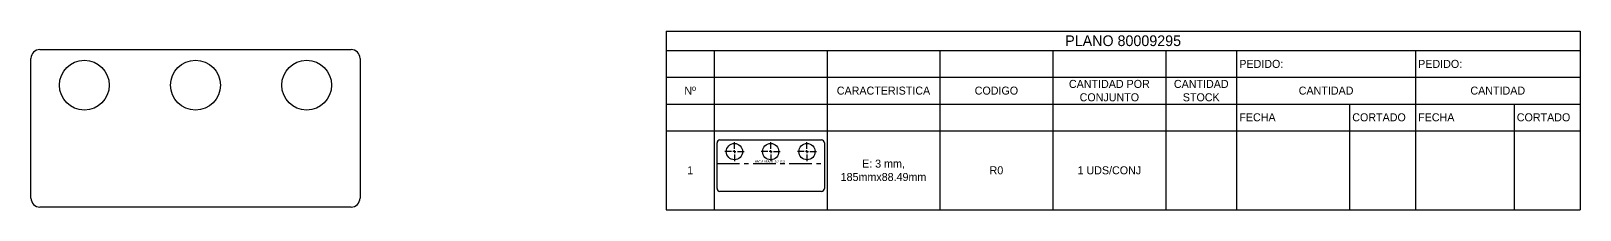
# Model space of a CAD drawing. Extents: x 0 to 1583, y 0 to 297.
# Drawn here: x 712 to 1583, y 197 to 297 of the extents above; entities that cross this region are included whole.
import ezdxf

# ---------------------------------------------------------------- set-up
doc = ezdxf.new("R2010")
doc.units = 0
doc.linetypes.add('CENTERX2', pattern=[20.32, 12.7, -2.54, 2.54, -2.54])
doc.layers.get('0').update_dxf_attribs({"linetype": 'CONTINUOUS'})
doc.layers.add('FORMATO', color=7, linetype='CONTINUOUS')
doc.styles.add('SLDTEXTSTYLE2', font='TXT', dxfattribs={"width": 0.678571})

# ---------------------------------------------------------------- blocks, each defined once
blk = doc.blocks.new('*T31')
at = {"color": 0, "linetype": 'ByBlock', "lineweight": -2}
for p, q in [((0, 0), (513.79, 0)), ((0, 0), (0, -100.52)), ((513.79, 0), (513.79, -100.52)), ((0, -11), (513.79, -11)), ((26.9, -11), (26.9, -100.52)), ((90.4, -11), (90.4, -100.52)), ((153.9, -11), (153.9, -100.52)), ((217.4, -11), (217.4, -100.52)), ((280.9, -11), (280.9, -100.52)), ((320.73, -11), (320.73, -100.52)), ((421.28, -11), (421.28, -100.52)), ((0, -26), (513.79, -26)), ((0, -41), (513.79, -41)), ((384.23, -41), (384.23, -100.52)), ((476.74, -41), (476.74, -100.52)), ((0, -56), (513.79, -56)), ((0, -100.52), (513.79, -100.52))]:
    blk.add_line(p, q, dxfattribs=at)
at = {"color": 0}
for s, insert, char_height, width, attachment_point in [('PLANO 80009295', (256.89, -5.5), 6, 510.787, 5), ('PEDIDO:', (322.23, -18.5), 4.5, 97.5507, 4), ('PEDIDO:', (422.78, -18.5), 4.5, 89.5039, 4), ('Nº', (13.45, -33.5), 4.5, 23.9031, 5), ('CARACTERISTICA', (122.15, -33.5), 4.5, 60.5, 5), ('CODIGO', (185.65, -33.5), 4.5, 60.5, 5), ('CANTIDAD POR CONJUNTO', (249.15, -33.5), 4.5, 60.5, 5), ('CANTIDAD\\PSTOCK', (300.82, -33.5), 4.5, 36.8293, 5), ('CANTIDAD', (371.01, -33.5), 4.5, 97.5507, 5), ('CANTIDAD', (467.54, -33.5), 4.5, 89.5039, 5), ('FECHA', (322.23, -48.5), 4.5, 60.5, 4), ('CORTADO', (385.73, -48.5), 4.5, 34.0507, 4), ('FECHA', (422.78, -48.5), 4.5, 52.4532, 4), ('CORTADO', (478.24, -48.5), 4.5, 34.0507, 4), ('1', (13.45, -78.26), 4.5, 23.9031, 5), ('E: 3 mm, 185mmx88.49mm', (122.15, -78.26), 4.5, 60.5, 5), ('R0', (185.65, -78.26), 4.5, 60.5, 5), ('1 UDS/CONJ', (249.15, -78.26), 4.5, 60.5, 5)]:
    blk.add_mtext(s, dxfattribs=dict(at, insert=insert, char_height=char_height, width=width, attachment_point=attachment_point))
blk = doc.blocks.new('SW_CENTERMARKSYMBOL_0')
at = {"layer": 'FORMATO', "color": 0}
for p, q in [((-2.5, 0), (-8.25, 0)), ((0, 0), (-1.25, 0)), ((0, 2.5), (0, 8.25)), ((0, 0), (0, 1.25)), ((0, 0), (0, -1.25)), ((0, 0), (1.25, 0)), ((2.5, 0), (8.25, 0)), ((0, -2.5), (0, -8.25))]:
    blk.add_line(p, q, dxfattribs=at)
blk = doc.blocks.new('SW_CENTERMARKSYMBOL_1')
at = {"layer": 'FORMATO', "color": 0}
for p, q in [((-2.5, 0), (-8.25, 0)), ((0, 0), (-1.25, 0)), ((0, 2.5), (0, 8.25)), ((0, 0), (0, 1.25)), ((0, 0), (0, -1.25)), ((0, 0), (1.25, 0)), ((2.5, 0), (8.25, 0)), ((0, -2.5), (0, -8.25))]:
    blk.add_line(p, q, dxfattribs=at)
blk = doc.blocks.new('SW_CENTERMARKSYMBOL_2')
at = {"layer": 'FORMATO', "color": 0}
for p, q in [((-2.5, 0), (-8.25, 0)), ((0, 0), (-1.25, 0)), ((0, 2.5), (0, 8.25)), ((0, 0), (0, 1.25)), ((0, 0), (0, -1.25)), ((0, 0), (1.25, 0)), ((2.5, 0), (8.25, 0)), ((0, -2.5), (0, -8.25))]:
    blk.add_line(p, q, dxfattribs=at)

msp = doc.modelspace()

# ---------------------------------------------------------------- linework, layer by layer
at = {"color": 7, "linetype": 'Continuous'}
for p, q in [((711.87984588, 203.21466435), (711.87984588, 281.70837252)), ((716.87984588, 286.70837252), (891.87984588, 286.70837252)), ((896.87984588, 281.70837252), (896.87984588, 203.21466435)), ((1099.24975773, 235.90268323), (1156.35066894, 235.90268323)), ((1097.61830313, 208.65944428), (1097.61830313, 234.27122863)), ((1157.98212354, 234.27122863), (1157.98212354, 208.65944428)), ((1156.35066894, 207.02798968), (1099.24975773, 207.02798968)), ((891.87984588, 198.21466435), (716.87984588, 198.21466435))]:
    msp.add_line(p, q, dxfattribs=at)
at = {"color": 7, "linetype": 'CENTERX2'}
msp.add_line((1097.61830313, 222.65610056), (1157.98212354, 222.65610056), dxfattribs=at)
at = {"color": 7, "linetype": 'Continuous'}
for centre, radius in [((741.87984588, 266.70837252), 14), ((804.37984588, 266.70837252), 14), ((866.87984588, 266.70837252), 14), ((1107.40703076, 229.37686481), 4.5680729), ((1127.80021334, 229.37686481), 4.5680729), ((1148.19339591, 229.37686481), 4.5680729)]:
    msp.add_circle(centre, radius, dxfattribs=at)
for centre, radius, start, end in [((716.87984588, 281.70837252), 5, 90, 180), ((891.87984588, 281.70837252), 5, 0, 90), ((1099.24975773, 234.27122863), 1.63145461, 90, 180), ((1156.35066894, 234.27122863), 1.63145461, 0, 90), ((716.87984588, 203.21466435), 5, 180, 270), ((891.87984588, 203.21466435), 5, 270, 0), ((1099.24975773, 208.65944428), 1.63145461, 180, 270), ((1156.35066894, 208.65944428), 1.63145461, 270, 0)]:
    msp.add_arc(centre, radius, start, end, dxfattribs=at)

# ---------------------------------------------------------------- block references
msp.add_blockref('*T31', (1069.06578951, 297.11129983))
at = {"layer": 'FORMATO', "color": 7, "xscale": 0.6525818423001963, "yscale": 0.6525818423001963, "zscale": 0.6525818423001963}
for name, p in [('SW_CENTERMARKSYMBOL_2', (1107.40703076, 229.37686481)), ('SW_CENTERMARKSYMBOL_1', (1127.80021334, 229.37686481)), ('SW_CENTERMARKSYMBOL_0', (1148.19339591, 229.37686481))]:
    msp.add_blockref(name, p, dxfattribs=at)

# ---------------------------------------------------------------- texts
at = {"color": 7, "linetype": 'Continuous', "insert": (1127.27359376, 224.47740414), "char_height": 1.3812982329, "attachment_point": 2, "style": 'SLDTEXTSTYLE2'}
msp.add_mtext('HACIA ABAJO  84°  R 3', dxfattribs=at)

doc.saveas('drawing.dxf')
